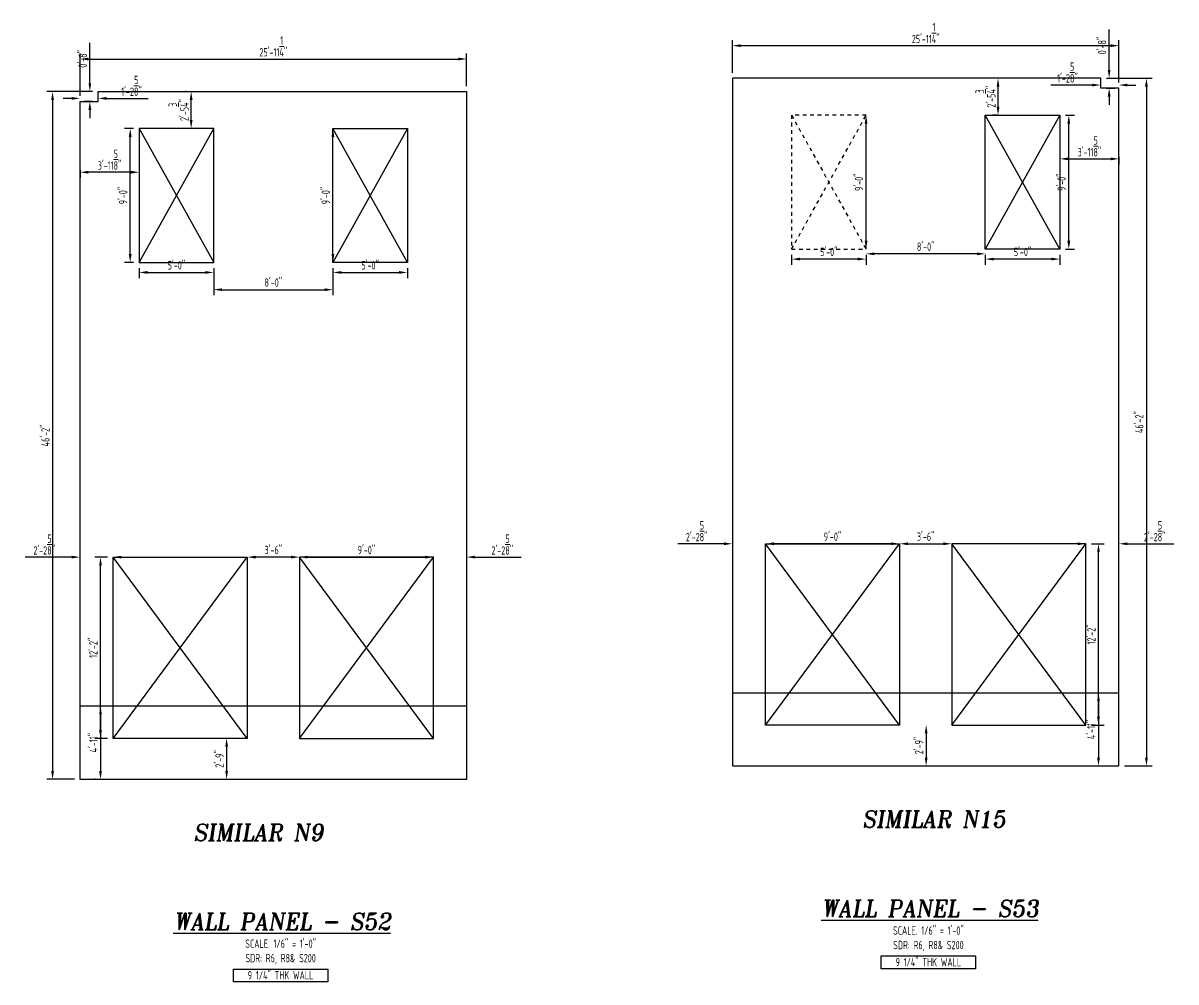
# Model space of a CAD drawing. Header units: inches. Extents: x -3675 to 38568, y -2433 to 4174.
# Drawn here: x 14021 to 14950, y 193 to 965 of the extents above; entities that cross this region are included whole.
import ezdxf
from ezdxf.enums import TextEntityAlignment as Align

# ---------------------------------------------------------------- set-up
doc = ezdxf.new("R2010")
doc.units = ezdxf.units.IN
doc.header["$MEASUREMENT"] = 0
doc.linetypes.add('HIDDEN', pattern=[6, 3, -3])
doc.layers.get('0').update_dxf_attribs({"linetype": 'CONTINUOUS'})
doc.layers.get('Defpoints').update_dxf_attribs({"linetype": 'CONTINUOUS'})
for name, color, linetype in [('0-25', 7, 'CONTINUOUS'), ('0-35', 3, 'CONTINUOUS'), ('0-35TEXT', 3, 'CONTINUOUS'), ('0-50', 10, 'CONTINUOUS'), ('Hatch', 253, 'CONTINUOUS'), ('hidden', 7, 'HIDDEN')]:
    doc.layers.add(name, color=color, linetype=linetype)
doc.layers.add('COVER', color=6, linetype='CONTINUOUS', lineweight=0, plot=False)
doc.styles.add('AR', font='ARCHQUIK.shx', dxfattribs={"width": 0.8})
doc.styles.add('ROMANT', font='romant')
doc.dimstyles.new('CADS_DIM_48', dxfattribs={"dimscale": 48, "dimtxt": 0.09375, "dimasz": 0.09375, "dimexe": 0.0625, "dimexo": 0.0625, "dimgap": 0.09375, "dimtad": 0, "dimtih": 1, "dimtoh": 1, "dimzin": 1, "dimdsep": 46, "dimlunit": 4, "dimtxsty": 'AR', "dimblk": 'CLOSED', "dimcen": 0.1875, "dimadec": 0, "dimazin": 0, "dimtfac": 1, "dimtofl": 0, "dimtmove": 0, "dimatfit": 1, "dimldrblk": 'DOTBLANK', "dimfxl": 1, "dimtzin": 0, "dimarcsym": 0})

# ---------------------------------------------------------------- blocks, each defined once
blk = doc.blocks.new('*D343')
at = {"layer": 'COVER', "color": 0, "lineweight": -2, "transparency": 16777216}
for p, q in [((14060.44, 904.3), (14053.69, 904.3)), ((14067.19, 906.28), (14067.19, 908.8)), ((14081.82, 906.28), (14081.82, 908.8)), ((14088.57, 904.3), (14121.98, 904.3))]:
    blk.add_line(p, q, dxfattribs=at)
at = {"layer": 'COVER', "color": 0, "transparency": 16777216}
for points in [[(14060.44, 905.42), (14060.44, 903.17), (14067.19, 904.3)], [(14088.57, 905.42), (14088.57, 903.17), (14081.82, 904.3)]]:
    blk.add_solid(points, dxfattribs=at)
at = {"layer": 'Defpoints', "color": 0, "transparency": 16777216}
for p in [(14067.19, 901.78), (14081.82, 904.3), (14081.82, 901.78)]:
    blk.add_point(p, dxfattribs=at)
at = {"layer": 'COVER', "color": 0, "transparency": 16777216, "insert": (14108.65, 914.42), "char_height": 6.75, "attachment_point": 5, "style": 'AR'}
blk.add_mtext('1\'-2{\\H1.000000x;\\S5/8;}"', dxfattribs=at)
blk = doc.blocks.new('_DotBlank')
at = {"layer": '0-35', "color": 0, "lineweight": -2}
blk.add_line((-0.5, 0), (-1, 0), dxfattribs=at)
blk.add_circle((0, 0), 0.5, dxfattribs=at)
blk = doc.blocks.new('*D344')
at = {"layer": 'COVER', "color": 0, "lineweight": -2, "transparency": 16777216}
for p, q in [((14075.11, 916.53), (14075.11, 949)), ((14077.32, 909.78), (14070.61, 909.78)), ((14077.32, 901.78), (14070.61, 901.78)), ((14075.11, 895.03), (14075.11, 888.28))]:
    blk.add_line(p, q, dxfattribs=at)
at = {"layer": 'COVER', "color": 0, "transparency": 16777216}
for points in [[(14073.99, 916.53), (14076.24, 916.53), (14075.11, 909.78)], [(14073.99, 895.03), (14076.24, 895.03), (14075.11, 901.78)]]:
    blk.add_solid(points, dxfattribs=at)
at = {"layer": 'Defpoints', "color": 0, "transparency": 16777216}
for p in [(14075.11, 909.78), (14081.82, 909.78), (14081.82, 901.78)]:
    blk.add_point(p, dxfattribs=at)
at = {"layer": 'COVER', "color": 0, "transparency": 16777216, "insert": (14069.37, 936.14), "char_height": 6.75, "attachment_point": 5, "rotation": 90, "style": 'AR'}
blk.add_mtext('0\'-8"', dxfattribs=at)
blk = doc.blocks.new('*D345')
at = {"layer": 'COVER', "color": 0, "lineweight": -2, "transparency": 16777216}
for p, q in [((14067.19, 906.28), (14067.19, 940.52)), ((14378.44, 914.28), (14378.44, 940.52)), ((14073.94, 936.02), (14371.69, 936.02))]:
    blk.add_line(p, q, dxfattribs=at)
at = {"layer": 'COVER', "color": 0, "transparency": 16777216}
for points in [[(14073.94, 937.15), (14073.94, 934.9), (14067.19, 936.02)], [(14371.69, 937.15), (14371.69, 934.9), (14378.44, 936.02)]]:
    blk.add_solid(points, dxfattribs=at)
at = {"layer": 'Defpoints', "color": 0, "transparency": 16777216}
for p in [(14378.44, 936.02), (14378.44, 909.78), (14067.19, 901.78)]:
    blk.add_point(p, dxfattribs=at)
at = {"layer": 'COVER', "color": 0, "transparency": 16777216, "insert": (14222.82, 946.15), "char_height": 6.75, "attachment_point": 5, "style": 'AR'}
blk.add_mtext('25\'-11{\\H1.000000x;\\S1/4;}"', dxfattribs=at)
blk = doc.blocks.new('*D346')
at = {"layer": 'COVER', "color": 0, "lineweight": -2, "transparency": 16777216}
for p, q in [((14077.32, 909.78), (14040.58, 909.78)), ((14045.08, 903.03), (14045.08, 362.53)), ((14062.69, 355.78), (14040.58, 355.78))]:
    blk.add_line(p, q, dxfattribs=at)
at = {"layer": 'COVER', "color": 0, "transparency": 16777216}
for points in [[(14043.96, 903.03), (14046.21, 903.03), (14045.08, 909.78)], [(14043.96, 362.53), (14046.21, 362.53), (14045.08, 355.78)]]:
    blk.add_solid(points, dxfattribs=at)
at = {"layer": 'Defpoints', "color": 0, "transparency": 16777216}
for p in [(14081.82, 909.78), (14045.08, 355.78), (14067.19, 355.78)]:
    blk.add_point(p, dxfattribs=at)
at = {"layer": 'COVER', "color": 0, "transparency": 16777216, "insert": (14039.34, 632.78), "char_height": 6.75, "attachment_point": 5, "rotation": 90, "style": 'AR'}
blk.add_mtext('46\'-2"', dxfattribs=at)
blk = doc.blocks.new('*D347')
at = {"layer": 'COVER', "color": 0, "lineweight": -2, "transparency": 16777216}
for p, q in [((14067.19, 846.49), (14067.19, 840.33)), ((14108.07, 844.83), (14073.94, 844.83)), ((14114.82, 846.49), (14114.82, 840.33))]:
    blk.add_line(p, q, dxfattribs=at)
at = {"layer": 'COVER', "color": 0, "transparency": 16777216}
for points in [[(14073.94, 845.95), (14073.94, 843.7), (14067.19, 844.83)], [(14108.07, 845.95), (14108.07, 843.7), (14114.82, 844.83)]]:
    blk.add_solid(points, dxfattribs=at)
at = {"layer": 'Defpoints', "color": 0, "transparency": 16777216}
for p in [(14067.19, 850.99), (14067.19, 844.83), (14114.82, 850.99)]:
    blk.add_point(p, dxfattribs=at)
at = {"layer": 'COVER', "color": 0, "transparency": 16777216, "insert": (14091, 854.95), "char_height": 6.75, "attachment_point": 5, "style": 'AR'}
blk.add_mtext('3\'-11{\\H1.000000x;\\S5/8;}"', dxfattribs=at)
blk = doc.blocks.new('*D348')
at = {"layer": 'COVER', "color": 0, "lineweight": -2, "transparency": 16777216}
blk.add_line((14237.07, 534.78), (14208.57, 534.78), dxfattribs=at)
at = {"layer": 'COVER', "color": 0, "transparency": 16777216}
for points in [[(14208.57, 535.9), (14208.57, 533.65), (14201.82, 534.78)], [(14237.07, 535.9), (14237.07, 533.65), (14243.82, 534.78)]]:
    blk.add_solid(points, dxfattribs=at)
at = {"layer": 'Defpoints', "color": 0, "transparency": 16777216}
for p in [(14201.82, 534.78), (14201.82, 534.78), (14243.82, 534.78)]:
    blk.add_point(p, dxfattribs=at)
at = {"layer": 'COVER', "color": 0, "transparency": 16777216, "insert": (14222.82, 540.52), "char_height": 6.75, "attachment_point": 5, "style": 'AR'}
blk.add_mtext('3\'-6"', dxfattribs=at)
blk = doc.blocks.new('*D349')
at = {"layer": 'COVER', "color": 0, "lineweight": -2, "transparency": 16777216}
blk.add_line((14250.57, 534.78), (14345.07, 534.78), dxfattribs=at)
at = {"layer": 'COVER', "color": 0, "transparency": 16777216}
for points in [[(14250.57, 535.9), (14250.57, 533.65), (14243.82, 534.78)], [(14345.07, 535.9), (14345.07, 533.65), (14351.82, 534.78)]]:
    blk.add_solid(points, dxfattribs=at)
at = {"layer": 'Defpoints', "color": 0, "transparency": 16777216}
for p in [(14243.82, 534.78), (14351.82, 534.78), (14351.82, 534.78)]:
    blk.add_point(p, dxfattribs=at)
at = {"layer": 'COVER', "color": 0, "transparency": 16777216, "insert": (14297.82, 540.52), "char_height": 6.75, "attachment_point": 5, "style": 'AR'}
blk.add_mtext('9\'-0"', dxfattribs=at)
blk = doc.blocks.new('*D350')
at = {"layer": 'COVER', "color": 0, "lineweight": -2, "transparency": 16777216}
for p, q in [((14345.07, 534.78), (14338.32, 534.78)), ((14385.19, 534.78), (14422.51, 534.78))]:
    blk.add_line(p, q, dxfattribs=at)
at = {"layer": 'COVER', "color": 0, "transparency": 16777216}
for points in [[(14345.07, 535.9), (14345.07, 533.65), (14351.82, 534.78)], [(14385.19, 535.9), (14385.19, 533.65), (14378.44, 534.78)]]:
    blk.add_solid(points, dxfattribs=at)
at = {"layer": 'Defpoints', "color": 0, "transparency": 16777216}
for p in [(14351.82, 534.78), (14378.44, 534.78), (14378.44, 534.78)]:
    blk.add_point(p, dxfattribs=at)
at = {"layer": 'COVER', "color": 0, "transparency": 16777216, "insert": (14407.23, 544.9), "char_height": 6.75, "attachment_point": 5, "style": 'AR'}
blk.add_mtext('2\'-2{\\H1.000000x;\\S5/8;}"', dxfattribs=at)
blk = doc.blocks.new('*D351')
at = {"layer": 'COVER', "color": 0, "lineweight": -2, "transparency": 16777216}
for p, q in [((14060.44, 534.78), (14023.12, 534.78)), ((14100.57, 534.78), (14107.32, 534.78))]:
    blk.add_line(p, q, dxfattribs=at)
at = {"layer": 'COVER', "color": 0, "transparency": 16777216}
for points in [[(14060.44, 535.9), (14060.44, 533.65), (14067.19, 534.78)], [(14100.57, 535.9), (14100.57, 533.65), (14093.82, 534.78)]]:
    blk.add_solid(points, dxfattribs=at)
at = {"layer": 'Defpoints', "color": 0, "transparency": 16777216}
for p in [(14067.19, 534.78), (14067.19, 534.78), (14093.82, 534.78)]:
    blk.add_point(p, dxfattribs=at)
at = {"layer": 'COVER', "color": 0, "transparency": 16777216, "insert": (14038.41, 544.9), "char_height": 6.75, "attachment_point": 5, "style": 'AR'}
blk.add_mtext('2\'-2{\\H1.000000x;\\S5/8;}"', dxfattribs=at)
blk = doc.blocks.new('*D352')
at = {"layer": 'COVER', "color": 0, "lineweight": -2, "transparency": 16777216}
for p, q in [((14089.32, 534.78), (14079.2, 534.78)), ((14083.7, 395.53), (14083.7, 528.03)), ((14089.32, 388.78), (14079.2, 388.78))]:
    blk.add_line(p, q, dxfattribs=at)
at = {"layer": 'COVER', "color": 0, "transparency": 16777216}
for points in [[(14082.57, 528.03), (14084.82, 528.03), (14083.7, 534.78)], [(14082.57, 395.53), (14084.82, 395.53), (14083.7, 388.78)]]:
    blk.add_solid(points, dxfattribs=at)
at = {"layer": 'Defpoints', "color": 0, "transparency": 16777216}
for p in [(14083.7, 534.78), (14093.82, 534.78), (14093.82, 388.78)]:
    blk.add_point(p, dxfattribs=at)
at = {"layer": 'COVER', "color": 0, "transparency": 16777216, "insert": (14077.96, 461.78), "char_height": 6.75, "attachment_point": 5, "rotation": 90, "style": 'AR'}
blk.add_mtext('12\'-2"', dxfattribs=at)
blk = doc.blocks.new('*D353')
at = {"layer": 'COVER', "color": 0, "lineweight": -2, "transparency": 16777216}
for p, q in [((14079.76, 414.78), (14079.2, 414.78)), ((14083.7, 408.03), (14083.7, 362.53)), ((14079.76, 355.78), (14079.2, 355.78))]:
    blk.add_line(p, q, dxfattribs=at)
at = {"layer": 'COVER', "color": 0, "transparency": 16777216}
for points in [[(14082.57, 408.03), (14084.82, 408.03), (14083.7, 414.78)], [(14082.57, 362.53), (14084.82, 362.53), (14083.7, 355.78)]]:
    blk.add_solid(points, dxfattribs=at)
at = {"layer": 'Defpoints', "color": 0, "transparency": 16777216}
for p in [(14084.26, 414.78), (14083.7, 355.78), (14084.26, 355.78)]:
    blk.add_point(p, dxfattribs=at)
at = {"layer": 'COVER', "color": 0, "transparency": 16777216, "insert": (14077.96, 385.28), "char_height": 6.75, "attachment_point": 5, "rotation": 90, "style": 'AR'}
blk.add_mtext('4\'-11"', dxfattribs=at)
blk = doc.blocks.new('*D354')
at = {"layer": 'COVER', "color": 0, "lineweight": -2, "transparency": 16777216}
for p, q in [((14110.32, 880.03), (14103.1, 880.03)), ((14107.6, 778.82), (14107.6, 873.28)), ((14110.32, 772.07), (14103.1, 772.07))]:
    blk.add_line(p, q, dxfattribs=at)
at = {"layer": 'COVER', "color": 0, "transparency": 16777216}
for points in [[(14106.48, 873.28), (14108.73, 873.28), (14107.6, 880.03)], [(14106.48, 778.82), (14108.73, 778.82), (14107.6, 772.07)]]:
    blk.add_solid(points, dxfattribs=at)
at = {"layer": 'Defpoints', "color": 0, "transparency": 16777216}
for p in [(14107.6, 880.03), (14114.82, 880.03), (14114.82, 772.07)]:
    blk.add_point(p, dxfattribs=at)
at = {"layer": 'COVER', "color": 0, "transparency": 16777216, "insert": (14101.86, 826.05), "char_height": 6.75, "attachment_point": 5, "rotation": 90, "style": 'AR'}
blk.add_mtext('9\'-0"', dxfattribs=at)
blk = doc.blocks.new('*D355')
at = {"layer": 'COVER', "color": 0, "lineweight": -2, "transparency": 16777216}
for p, q in [((14114.82, 767.57), (14114.82, 759.6)), ((14121.57, 764.1), (14168.07, 764.1)), ((14174.82, 767.57), (14174.82, 759.6))]:
    blk.add_line(p, q, dxfattribs=at)
at = {"layer": 'COVER', "color": 0, "transparency": 16777216}
for points in [[(14121.57, 765.22), (14121.57, 762.97), (14114.82, 764.1)], [(14168.07, 765.22), (14168.07, 762.97), (14174.82, 764.1)]]:
    blk.add_solid(points, dxfattribs=at)
at = {"layer": 'Defpoints', "color": 0, "transparency": 16777216}
for p in [(14114.82, 772.07), (14174.82, 772.07), (14174.82, 764.1)]:
    blk.add_point(p, dxfattribs=at)
at = {"layer": 'COVER', "color": 0, "transparency": 16777216, "insert": (14144.82, 769.84), "char_height": 6.75, "attachment_point": 5, "style": 'AR'}
blk.add_mtext('5\'-0"', dxfattribs=at)
blk = doc.blocks.new('*D356')
at = {"layer": 'COVER', "color": 0, "lineweight": -2, "transparency": 16777216}
for p, q in [((14174.82, 767.57), (14174.82, 745.71)), ((14270.81, 767.57), (14270.81, 745.71)), ((14181.57, 750.21), (14264.06, 750.21))]:
    blk.add_line(p, q, dxfattribs=at)
at = {"layer": 'COVER', "color": 0, "transparency": 16777216}
for points in [[(14181.57, 751.33), (14181.57, 749.08), (14174.82, 750.21)], [(14264.06, 751.33), (14264.06, 749.08), (14270.81, 750.21)]]:
    blk.add_solid(points, dxfattribs=at)
at = {"layer": 'Defpoints', "color": 0, "transparency": 16777216}
for p in [(14174.82, 772.07), (14270.81, 772.07), (14270.81, 750.21)]:
    blk.add_point(p, dxfattribs=at)
at = {"layer": 'COVER', "color": 0, "transparency": 16777216, "insert": (14222.82, 755.95), "char_height": 6.75, "attachment_point": 5, "style": 'AR'}
blk.add_mtext('8\'-0"', dxfattribs=at)
blk = doc.blocks.new('*D357')
at = {"layer": 'COVER', "color": 0, "lineweight": -2, "transparency": 16777216}
blk.add_line((14270.81, 778.82), (14270.81, 873.28), dxfattribs=at)
at = {"layer": 'COVER', "color": 0, "transparency": 16777216}
for points in [[(14269.69, 873.28), (14271.94, 873.28), (14270.81, 880.03)], [(14269.69, 778.82), (14271.94, 778.82), (14270.81, 772.07)]]:
    blk.add_solid(points, dxfattribs=at)
at = {"layer": 'Defpoints', "color": 0, "transparency": 16777216}
for p in [(14270.81, 880.03), (14270.81, 880.03), (14270.81, 772.07)]:
    blk.add_point(p, dxfattribs=at)
at = {"layer": 'COVER', "color": 0, "transparency": 16777216, "insert": (14265.07, 826.05), "char_height": 6.75, "attachment_point": 5, "rotation": 90, "style": 'AR'}
blk.add_mtext('9\'-0"', dxfattribs=at)
blk = doc.blocks.new('*D358')
at = {"layer": 'COVER', "color": 0, "lineweight": -2, "transparency": 16777216}
for p, q in [((14270.81, 767.57), (14270.81, 759.6)), ((14277.56, 764.1), (14324.07, 764.1)), ((14330.82, 767.57), (14330.82, 759.6))]:
    blk.add_line(p, q, dxfattribs=at)
at = {"layer": 'COVER', "color": 0, "transparency": 16777216}
for points in [[(14277.56, 765.22), (14277.56, 762.97), (14270.81, 764.1)], [(14324.07, 765.22), (14324.07, 762.97), (14330.82, 764.1)]]:
    blk.add_solid(points, dxfattribs=at)
at = {"layer": 'Defpoints', "color": 0, "transparency": 16777216}
for p in [(14270.81, 772.07), (14330.82, 772.07), (14330.82, 764.1)]:
    blk.add_point(p, dxfattribs=at)
at = {"layer": 'COVER', "color": 0, "transparency": 16777216, "insert": (14300.81, 769.84), "char_height": 6.75, "attachment_point": 5, "style": 'AR'}
blk.add_mtext('5\'-0"', dxfattribs=at)
blk = doc.blocks.new('*D359')
at = {"layer": 'COVER', "color": 0, "lineweight": -2, "transparency": 16777216}
for p, q in [((14182.18, 388.74), (14180.72, 388.74)), ((14185.22, 381.99), (14185.22, 362.49)), ((14182.18, 355.74), (14180.72, 355.74))]:
    blk.add_line(p, q, dxfattribs=at)
at = {"layer": 'COVER', "color": 0, "transparency": 16777216}
for points in [[(14184.1, 381.99), (14186.35, 381.99), (14185.22, 388.74)], [(14184.1, 362.49), (14186.35, 362.49), (14185.22, 355.74)]]:
    blk.add_solid(points, dxfattribs=at)
at = {"layer": 'Defpoints', "color": 0, "transparency": 16777216}
for p in [(14186.68, 388.74), (14185.22, 355.74), (14186.68, 355.74)]:
    blk.add_point(p, dxfattribs=at)
at = {"layer": 'COVER', "color": 0, "transparency": 16777216, "insert": (14179.48, 372.24), "char_height": 6.75, "attachment_point": 5, "rotation": 90, "style": 'AR'}
blk.add_mtext('2\'-9"', dxfattribs=at)
blk = doc.blocks.new('*D360')
at = {"layer": 'COVER', "color": 0, "lineweight": -2, "transparency": 16777216}
for p, q in [((14153.02, 909.78), (14152.16, 909.78)), ((14156.66, 886.78), (14156.66, 903.03)), ((14153.02, 880.03), (14152.16, 880.03))]:
    blk.add_line(p, q, dxfattribs=at)
at = {"layer": 'COVER', "color": 0, "transparency": 16777216}
for points in [[(14155.53, 903.03), (14157.78, 903.03), (14156.66, 909.78)], [(14155.53, 886.78), (14157.78, 886.78), (14156.66, 880.03)]]:
    blk.add_solid(points, dxfattribs=at)
at = {"layer": 'Defpoints', "color": 0, "transparency": 16777216}
for p in [(14156.66, 909.78), (14157.52, 909.78), (14157.52, 880.03)]:
    blk.add_point(p, dxfattribs=at)
at = {"layer": 'COVER', "color": 0, "transparency": 16777216, "insert": (14146.53, 894.9), "char_height": 6.75, "attachment_point": 5, "rotation": 90, "style": 'AR'}
blk.add_mtext('2\'-5{\\H1.000000x;\\S3/4;}"', dxfattribs=at)
blk = doc.blocks.new('*D361')
at = {"layer": 'COVER', "color": 0, "lineweight": -2, "transparency": 16777216}
for p, q in [((14889.12, 917.02), (14889.12, 919.54)), ((14903.75, 917.02), (14903.75, 919.54)), ((14882.37, 915.04), (14848.97, 915.04)), ((14910.5, 915.04), (14917.25, 915.04))]:
    blk.add_line(p, q, dxfattribs=at)
at = {"layer": 'COVER', "color": 0, "transparency": 16777216}
for points in [[(14882.37, 916.17), (14882.37, 913.92), (14889.12, 915.04)], [(14910.5, 916.17), (14910.5, 913.92), (14903.75, 915.04)]]:
    blk.add_solid(points, dxfattribs=at)
at = {"layer": 'Defpoints', "color": 0, "transparency": 16777216}
for p in [(14889.12, 915.04), (14889.12, 912.52), (14903.75, 912.52)]:
    blk.add_point(p, dxfattribs=at)
at = {"layer": 'COVER', "color": 0, "transparency": 16777216, "insert": (14862.3, 925.17), "char_height": 6.75, "attachment_point": 5, "style": 'AR'}
blk.add_mtext('1\'-2{\\H1.000000x;\\S5/8;}"', dxfattribs=at)
blk = doc.blocks.new('*D362')
at = {"layer": 'COVER', "color": 0, "lineweight": -2, "transparency": 16777216}
for p, q in [((14895.83, 927.27), (14895.83, 959.75)), ((14893.62, 920.52), (14900.33, 920.52)), ((14893.62, 912.52), (14900.33, 912.52)), ((14895.83, 905.77), (14895.83, 899.02))]:
    blk.add_line(p, q, dxfattribs=at)
at = {"layer": 'COVER', "color": 0, "transparency": 16777216}
for points in [[(14894.71, 927.27), (14896.96, 927.27), (14895.83, 920.52)], [(14894.71, 905.77), (14896.96, 905.77), (14895.83, 912.52)]]:
    blk.add_solid(points, dxfattribs=at)
at = {"layer": 'Defpoints', "color": 0, "transparency": 16777216}
for p in [(14889.12, 920.52), (14895.83, 920.52), (14889.12, 912.52)]:
    blk.add_point(p, dxfattribs=at)
at = {"layer": 'COVER', "color": 0, "transparency": 16777216, "insert": (14890.09, 946.88), "char_height": 6.75, "attachment_point": 5, "rotation": 90, "style": 'AR'}
blk.add_mtext('0\'-8"', dxfattribs=at)
blk = doc.blocks.new('*D363')
at = {"layer": 'COVER', "color": 0, "lineweight": -2, "transparency": 16777216}
for p, q in [((14592.5, 925.02), (14592.5, 951.27)), ((14903.75, 917.02), (14903.75, 951.27)), ((14897, 946.77), (14599.25, 946.77))]:
    blk.add_line(p, q, dxfattribs=at)
at = {"layer": 'COVER', "color": 0, "transparency": 16777216}
for points in [[(14599.25, 947.89), (14599.25, 945.64), (14592.5, 946.77)], [(14897, 947.89), (14897, 945.64), (14903.75, 946.77)]]:
    blk.add_solid(points, dxfattribs=at)
at = {"layer": 'Defpoints', "color": 0, "transparency": 16777216}
for p in [(14592.5, 946.77), (14592.5, 920.52), (14903.75, 912.52)]:
    blk.add_point(p, dxfattribs=at)
at = {"layer": 'COVER', "color": 0, "transparency": 16777216, "insert": (14748.12, 956.89), "char_height": 6.75, "attachment_point": 5, "style": 'AR'}
blk.add_mtext('25\'-11{\\H1.000000x;\\S1/4;}"', dxfattribs=at)
blk = doc.blocks.new('*D364')
at = {"layer": 'COVER', "color": 0, "lineweight": -2, "transparency": 16777216}
for p, q in [((14893.62, 920.52), (14930.36, 920.52)), ((14925.86, 913.77), (14925.86, 373.27)), ((14908.25, 366.52), (14930.36, 366.52))]:
    blk.add_line(p, q, dxfattribs=at)
at = {"layer": 'COVER', "color": 0, "transparency": 16777216}
for points in [[(14924.73, 913.77), (14926.98, 913.77), (14925.86, 920.52)], [(14924.73, 373.27), (14926.98, 373.27), (14925.86, 366.52)]]:
    blk.add_solid(points, dxfattribs=at)
at = {"layer": 'Defpoints', "color": 0, "transparency": 16777216}
for p in [(14889.12, 920.52), (14903.75, 366.52), (14925.86, 366.52)]:
    blk.add_point(p, dxfattribs=at)
at = {"layer": 'COVER', "color": 0, "transparency": 16777216, "insert": (14920.12, 643.52), "char_height": 6.75, "attachment_point": 5, "rotation": 90, "style": 'AR'}
blk.add_mtext('46\'-2"', dxfattribs=at)
blk = doc.blocks.new('*D365')
at = {"layer": 'COVER', "color": 0, "lineweight": -2, "transparency": 16777216}
for p, q in [((14856.12, 857.23), (14856.12, 851.07)), ((14862.87, 855.57), (14897, 855.57)), ((14903.75, 857.23), (14903.75, 851.07))]:
    blk.add_line(p, q, dxfattribs=at)
at = {"layer": 'COVER', "color": 0, "transparency": 16777216}
for points in [[(14862.87, 856.7), (14862.87, 854.45), (14856.12, 855.57)], [(14897, 856.7), (14897, 854.45), (14903.75, 855.57)]]:
    blk.add_solid(points, dxfattribs=at)
at = {"layer": 'Defpoints', "color": 0, "transparency": 16777216}
for p in [(14856.12, 861.73), (14903.75, 861.73), (14903.75, 855.57)]:
    blk.add_point(p, dxfattribs=at)
at = {"layer": 'COVER', "color": 0, "transparency": 16777216, "insert": (14879.94, 865.7), "char_height": 6.75, "attachment_point": 5, "style": 'AR'}
blk.add_mtext('3\'-11{\\H1.000000x;\\S5/8;}"', dxfattribs=at)
blk = doc.blocks.new('*D366')
at = {"layer": 'COVER', "color": 0, "lineweight": -2, "transparency": 16777216}
blk.add_line((14733.87, 545.52), (14762.37, 545.52), dxfattribs=at)
at = {"layer": 'COVER', "color": 0, "transparency": 16777216}
for points in [[(14733.87, 546.65), (14733.87, 544.4), (14727.12, 545.52)], [(14762.37, 546.65), (14762.37, 544.4), (14769.12, 545.52)]]:
    blk.add_solid(points, dxfattribs=at)
at = {"layer": 'Defpoints', "color": 0, "transparency": 16777216}
for p in [(14727.12, 545.52), (14769.12, 545.52), (14769.12, 545.52)]:
    blk.add_point(p, dxfattribs=at)
at = {"layer": 'COVER', "color": 0, "transparency": 16777216, "insert": (14748.12, 551.26), "char_height": 6.75, "attachment_point": 5, "style": 'AR'}
blk.add_mtext('3\'-6"', dxfattribs=at)
blk = doc.blocks.new('*D367')
at = {"layer": 'COVER', "color": 0, "lineweight": -2, "transparency": 16777216}
blk.add_line((14720.37, 545.52), (14625.87, 545.52), dxfattribs=at)
at = {"layer": 'COVER', "color": 0, "transparency": 16777216}
for points in [[(14625.87, 546.65), (14625.87, 544.4), (14619.12, 545.52)], [(14720.37, 546.65), (14720.37, 544.4), (14727.12, 545.52)]]:
    blk.add_solid(points, dxfattribs=at)
at = {"layer": 'Defpoints', "color": 0, "transparency": 16777216}
for p in [(14619.12, 545.52), (14619.12, 545.52), (14727.12, 545.52)]:
    blk.add_point(p, dxfattribs=at)
at = {"layer": 'COVER', "color": 0, "transparency": 16777216, "insert": (14673.12, 551.26), "char_height": 6.75, "attachment_point": 5, "style": 'AR'}
blk.add_mtext('9\'-0"', dxfattribs=at)
blk = doc.blocks.new('*D368')
at = {"layer": 'COVER', "color": 0, "lineweight": -2, "transparency": 16777216}
for p, q in [((14585.75, 545.52), (14548.43, 545.52)), ((14625.87, 545.52), (14632.62, 545.52))]:
    blk.add_line(p, q, dxfattribs=at)
at = {"layer": 'COVER', "color": 0, "transparency": 16777216}
for points in [[(14585.75, 546.65), (14585.75, 544.4), (14592.5, 545.52)], [(14625.87, 546.65), (14625.87, 544.4), (14619.12, 545.52)]]:
    blk.add_solid(points, dxfattribs=at)
at = {"layer": 'Defpoints', "color": 0, "transparency": 16777216}
for p in [(14592.5, 545.52), (14592.5, 545.52), (14619.12, 545.52)]:
    blk.add_point(p, dxfattribs=at)
at = {"layer": 'COVER', "color": 0, "transparency": 16777216, "insert": (14563.72, 555.65), "char_height": 6.75, "attachment_point": 5, "style": 'AR'}
blk.add_mtext('2\'-2{\\H1.000000x;\\S5/8;}"', dxfattribs=at)
blk = doc.blocks.new('*D369')
at = {"layer": 'COVER', "color": 0, "lineweight": -2, "transparency": 16777216}
for p, q in [((14870.37, 545.52), (14863.62, 545.52)), ((14910.5, 545.52), (14947.82, 545.52))]:
    blk.add_line(p, q, dxfattribs=at)
at = {"layer": 'COVER', "color": 0, "transparency": 16777216}
for points in [[(14870.37, 546.65), (14870.37, 544.4), (14877.12, 545.52)], [(14910.5, 546.65), (14910.5, 544.4), (14903.75, 545.52)]]:
    blk.add_solid(points, dxfattribs=at)
at = {"layer": 'Defpoints', "color": 0, "transparency": 16777216}
for p in [(14877.12, 545.52), (14903.75, 545.52), (14903.75, 545.52)]:
    blk.add_point(p, dxfattribs=at)
at = {"layer": 'COVER', "color": 0, "transparency": 16777216, "insert": (14932.53, 555.65), "char_height": 6.75, "attachment_point": 5, "style": 'AR'}
blk.add_mtext('2\'-2{\\H1.000000x;\\S5/8;}"', dxfattribs=at)
blk = doc.blocks.new('*D370')
at = {"layer": 'COVER', "color": 0, "lineweight": -2, "transparency": 16777216}
for p, q in [((14881.62, 545.52), (14891.74, 545.52)), ((14887.24, 406.27), (14887.24, 538.77)), ((14881.62, 399.52), (14891.74, 399.52))]:
    blk.add_line(p, q, dxfattribs=at)
at = {"layer": 'COVER', "color": 0, "transparency": 16777216}
for points in [[(14886.12, 538.77), (14888.37, 538.77), (14887.24, 545.52)], [(14886.12, 406.27), (14888.37, 406.27), (14887.24, 399.52)]]:
    blk.add_solid(points, dxfattribs=at)
at = {"layer": 'Defpoints', "color": 0, "transparency": 16777216}
for p in [(14877.12, 545.52), (14887.24, 545.52), (14877.12, 399.52)]:
    blk.add_point(p, dxfattribs=at)
at = {"layer": 'COVER', "color": 0, "transparency": 16777216, "insert": (14881.5, 472.52), "char_height": 6.75, "attachment_point": 5, "rotation": 90, "style": 'AR'}
blk.add_mtext('12\'-2"', dxfattribs=at)
blk = doc.blocks.new('*D371')
at = {"layer": 'COVER', "color": 0, "lineweight": -2, "transparency": 16777216}
for p, q in [((14887.24, 418.77), (14887.24, 373.27)), ((14891.18, 425.52), (14891.74, 425.52)), ((14891.18, 366.52), (14891.74, 366.52))]:
    blk.add_line(p, q, dxfattribs=at)
at = {"layer": 'COVER', "color": 0, "transparency": 16777216}
for points in [[(14886.12, 418.77), (14888.37, 418.77), (14887.24, 425.52)], [(14886.12, 373.27), (14888.37, 373.27), (14887.24, 366.52)]]:
    blk.add_solid(points, dxfattribs=at)
at = {"layer": 'Defpoints', "color": 0, "transparency": 16777216}
for p in [(14886.68, 425.52), (14886.68, 366.52), (14887.24, 366.52)]:
    blk.add_point(p, dxfattribs=at)
at = {"layer": 'COVER', "color": 0, "transparency": 16777216, "insert": (14881.5, 396.02), "char_height": 6.75, "attachment_point": 5, "rotation": 90, "style": 'AR'}
blk.add_mtext('4\'-11"', dxfattribs=at)
blk = doc.blocks.new('*D372')
at = {"layer": 'COVER', "color": 0, "lineweight": -2, "transparency": 16777216}
for p, q in [((14860.62, 890.77), (14867.84, 890.77)), ((14863.34, 789.56), (14863.34, 884.02)), ((14860.62, 782.81), (14867.84, 782.81))]:
    blk.add_line(p, q, dxfattribs=at)
at = {"layer": 'COVER', "color": 0, "transparency": 16777216}
for points in [[(14862.21, 884.02), (14864.46, 884.02), (14863.34, 890.77)], [(14862.21, 789.56), (14864.46, 789.56), (14863.34, 782.81)]]:
    blk.add_solid(points, dxfattribs=at)
at = {"layer": 'Defpoints', "color": 0, "transparency": 16777216}
for p in [(14856.12, 890.77), (14863.34, 890.77), (14856.12, 782.81)]:
    blk.add_point(p, dxfattribs=at)
at = {"layer": 'COVER', "color": 0, "transparency": 16777216, "insert": (14857.6, 836.79), "char_height": 6.75, "attachment_point": 5, "rotation": 90, "style": 'AR'}
blk.add_mtext('9\'-0"', dxfattribs=at)
blk = doc.blocks.new('*D373')
at = {"layer": 'COVER', "color": 0, "lineweight": -2, "transparency": 16777216}
for p, q in [((14796.12, 778.31), (14796.12, 770.34)), ((14849.37, 774.84), (14802.87, 774.84)), ((14856.12, 778.31), (14856.12, 770.34))]:
    blk.add_line(p, q, dxfattribs=at)
at = {"layer": 'COVER', "color": 0, "transparency": 16777216}
for points in [[(14802.87, 775.97), (14802.87, 773.72), (14796.12, 774.84)], [(14849.37, 775.97), (14849.37, 773.72), (14856.12, 774.84)]]:
    blk.add_solid(points, dxfattribs=at)
at = {"layer": 'Defpoints', "color": 0, "transparency": 16777216}
for p in [(14796.12, 782.81), (14856.12, 782.81), (14796.12, 774.84)]:
    blk.add_point(p, dxfattribs=at)
at = {"layer": 'COVER', "color": 0, "transparency": 16777216, "insert": (14826.12, 780.59), "char_height": 6.75, "attachment_point": 5, "style": 'AR'}
blk.add_mtext('5\'-0"', dxfattribs=at)
blk = doc.blocks.new('*D374')
at = {"layer": 'COVER', "color": 0, "lineweight": -2, "transparency": 16777216}
for p, q in [((14700.13, 778.31), (14700.13, 774.58)), ((14789.37, 779.08), (14706.88, 779.08)), ((14796.12, 778.31), (14796.12, 774.58))]:
    blk.add_line(p, q, dxfattribs=at)
at = {"layer": 'COVER', "color": 0, "transparency": 16777216}
for points in [[(14706.88, 780.2), (14706.88, 777.95), (14700.13, 779.08)], [(14789.37, 780.2), (14789.37, 777.95), (14796.12, 779.08)]]:
    blk.add_solid(points, dxfattribs=at)
at = {"layer": 'Defpoints', "color": 0, "transparency": 16777216}
for p in [(14700.13, 782.81), (14796.12, 782.81), (14700.13, 779.08)]:
    blk.add_point(p, dxfattribs=at)
at = {"layer": 'COVER', "color": 0, "transparency": 16777216, "insert": (14748.12, 784.82), "char_height": 6.75, "attachment_point": 5, "style": 'AR'}
blk.add_mtext('8\'-0"', dxfattribs=at)
blk = doc.blocks.new('*D375')
at = {"layer": 'COVER', "color": 0, "lineweight": -2, "transparency": 16777216}
blk.add_line((14700.13, 789.56), (14700.13, 884.02), dxfattribs=at)
at = {"layer": 'COVER', "color": 0, "transparency": 16777216}
for points in [[(14699.01, 884.02), (14701.26, 884.02), (14700.13, 890.77)], [(14699.01, 789.56), (14701.26, 789.56), (14700.13, 782.81)]]:
    blk.add_solid(points, dxfattribs=at)
at = {"layer": 'Defpoints', "color": 0, "transparency": 16777216}
for p in [(14700.13, 890.77), (14700.13, 890.77), (14700.13, 782.81)]:
    blk.add_point(p, dxfattribs=at)
at = {"layer": 'COVER', "color": 0, "transparency": 16777216, "insert": (14694.39, 836.79), "char_height": 6.75, "attachment_point": 5, "rotation": 90, "style": 'AR'}
blk.add_mtext('9\'-0"', dxfattribs=at)
blk = doc.blocks.new('*D376')
at = {"layer": 'COVER', "color": 0, "lineweight": -2, "transparency": 16777216}
for p, q in [((14640.12, 778.31), (14640.12, 770.34)), ((14693.38, 774.84), (14646.87, 774.84)), ((14700.13, 778.31), (14700.13, 770.34))]:
    blk.add_line(p, q, dxfattribs=at)
at = {"layer": 'COVER', "color": 0, "transparency": 16777216}
for points in [[(14646.87, 775.97), (14646.87, 773.72), (14640.12, 774.84)], [(14693.38, 775.97), (14693.38, 773.72), (14700.13, 774.84)]]:
    blk.add_solid(points, dxfattribs=at)
at = {"layer": 'Defpoints', "color": 0, "transparency": 16777216}
for p in [(14640.12, 782.81), (14700.13, 782.81), (14640.12, 774.84)]:
    blk.add_point(p, dxfattribs=at)
at = {"layer": 'COVER', "color": 0, "transparency": 16777216, "insert": (14670.13, 780.59), "char_height": 6.75, "attachment_point": 5, "style": 'AR'}
blk.add_mtext('5\'-0"', dxfattribs=at)
blk = doc.blocks.new('*D377')
at = {"layer": 'COVER', "color": 0, "lineweight": -2, "transparency": 16777216}
blk.add_line((14748.5, 392.77), (14748.5, 373.27), dxfattribs=at)
at = {"layer": 'COVER', "color": 0, "transparency": 16777216}
for points in [[(14747.37, 392.77), (14749.62, 392.77), (14748.5, 399.52)], [(14747.37, 373.27), (14749.62, 373.27), (14748.5, 366.52)]]:
    blk.add_solid(points, dxfattribs=at)
at = {"layer": 'Defpoints', "color": 0, "transparency": 16777216}
for p in [(14748.5, 399.52), (14748.5, 366.52), (14748.5, 366.52)]:
    blk.add_point(p, dxfattribs=at)
at = {"layer": 'COVER', "color": 0, "transparency": 16777216, "insert": (14742.76, 383.02), "char_height": 6.75, "attachment_point": 5, "rotation": 90, "style": 'AR'}
blk.add_mtext('2\'-9"', dxfattribs=at)
blk = doc.blocks.new('*D378')
at = {"layer": 'COVER', "color": 0, "lineweight": -2, "transparency": 16777216}
for p, q in [((14805.92, 920.52), (14801.88, 920.52)), ((14806.38, 897.52), (14806.38, 913.77)), ((14805.92, 890.77), (14801.88, 890.77))]:
    blk.add_line(p, q, dxfattribs=at)
at = {"layer": 'COVER', "color": 0, "transparency": 16777216}
for points in [[(14805.26, 913.77), (14807.51, 913.77), (14806.38, 920.52)], [(14805.26, 897.52), (14807.51, 897.52), (14806.38, 890.77)]]:
    blk.add_solid(points, dxfattribs=at)
at = {"layer": 'Defpoints', "color": 0, "transparency": 16777216}
for p in [(14806.38, 920.52), (14810.42, 920.52), (14810.42, 890.77)]:
    blk.add_point(p, dxfattribs=at)
at = {"layer": 'COVER', "color": 0, "transparency": 16777216, "insert": (14796.26, 905.65), "char_height": 6.75, "attachment_point": 5, "rotation": 90, "style": 'AR'}
blk.add_mtext('2\'-5{\\H1.000000x;\\S3/4;}"', dxfattribs=at)

msp = doc.modelspace()

# ---------------------------------------------------------------- linework, layer by layer
at = {"layer": '0-25'}
for p, q in [((14856.12471, 890.77099), (14796.11774, 782.81117)), ((14856.12471, 782.81117), (14796.11774, 890.77099)), ((14114.81725, 880.02566), (14174.82422, 772.06583)), ((14114.81725, 772.06583), (14174.82422, 880.02566)), ((14330.81725, 880.02566), (14270.81029, 772.06583)), ((14330.81725, 772.06583), (14270.81029, 880.02566)), ((14619.12471, 399.52099), (14727.12471, 545.52145)), ((14727.12471, 399.52099), (14619.12471, 545.52145)), ((14877.12471, 399.52099), (14769.12471, 545.52145)), ((14769.12471, 399.52099), (14877.12471, 545.52145)), ((14093.81725, 388.77566), (14201.81725, 534.77611)), ((14201.81725, 388.77566), (14093.81725, 534.77611)), ((14351.81725, 388.77566), (14243.81725, 534.77611)), ((14243.81725, 388.77566), (14351.81725, 534.77611))]:
    msp.add_line(p, q, dxfattribs=at)
at = {"layer": '0-35'}
for points in [[(14889.12471, 920.52099), (14592.49971, 920.52099), (14592.49971, 366.52099), (14903.74971, 366.52099), (14903.74971, 912.52099), (14889.12471, 912.52099)], [(14081.81725, 909.77566), (14378.44225, 909.77566), (14378.44225, 355.77566), (14067.19225, 355.77566), (14067.19225, 901.77566), (14081.81725, 901.77566)], [(14856.12471, 782.81117), (14796.11774, 782.81117), (14796.11774, 890.77099), (14856.12471, 890.77099)], [(14114.81725, 772.06583), (14174.82422, 772.06583), (14174.82422, 880.02566), (14114.81725, 880.02566)], [(14330.81725, 772.06583), (14270.81029, 772.06583), (14270.81029, 880.02566), (14330.81725, 880.02566)], [(14619.12471, 545.52145), (14727.12471, 545.52145), (14727.12471, 399.52099), (14619.12471, 399.52099)], [(14877.12471, 545.52145), (14769.12471, 545.52145), (14769.12471, 399.52099), (14877.12471, 399.52099)], [(14093.81725, 534.77611), (14201.81725, 534.77611), (14201.81725, 388.77566), (14093.81725, 388.77566)], [(14351.81725, 534.77611), (14243.81725, 534.77611), (14243.81725, 388.77566), (14351.81725, 388.77566)]]:
    msp.add_lwpolyline(points, close=True, dxfattribs=at)
at = {"layer": '0-50'}
for points in [[(14712.39206, 213.48596), (14788.2789, 213.48596), (14788.2789, 203.1296), (14712.39206, 203.1296)], [(14190.79666, 202.91684), (14266.6835, 202.91684), (14266.6835, 192.56048), (14190.79666, 192.56048)]]:
    msp.add_lwpolyline(points, close=True, dxfattribs=at)
at = {"layer": 'Hatch'}
for p, q in [((14592.49971, 425.52099), (14903.74971, 425.52099)), ((14378.44225, 414.77566), (14067.19225, 414.77566))]:
    msp.add_line(p, q, dxfattribs=at)
at = {"layer": 'hidden'}
for p, q in [((14640.12471, 890.77099), (14700.13167, 782.81117)), ((14640.12471, 782.81117), (14700.13167, 890.77099))]:
    msp.add_line(p, q, dxfattribs=at)
msp.add_lwpolyline([(14640.12471, 782.81117), (14700.13167, 782.81117), (14700.13167, 890.77099), (14640.12471, 890.77099)], close=True, dxfattribs=at)

# ---------------------------------------------------------------- texts
at = {"color": 7, "linetype": 'Continuous', "style": 'ROMANT', "oblique": 9, "width": 0.95}
for s, p in [('%%UWALL PANEL - S53', (14751.70736, 245.05787)), ('%%UWALL PANEL - S52', (14230.11196, 234.48875))]:
    msp.add_text(s, height=13.5, dxfattribs=at).set_placement(p, align=Align.CENTER)
at = {"layer": '0-35TEXT', "style": 'AR', "width": 0.8}
for s, p in [('SCALE. 1/6" = 1\'-0"', (14750.33548, 230.61098)), ('SCALE. 1/6" = 1\'-0"', (14228.74008, 220.04185)), ('SDR: R6, R8& S200', (14750.33548, 218.94278)), ('SDR: R6, R8& S200', (14228.74008, 208.37366)), ('9 1/4" THK WALL', (14750.25856, 205.15476)), ('9 1/4" THK WALL', (14228.66316, 194.58564))]:
    msp.add_text(s, height=6.7498312, dxfattribs=at).set_placement(p, align=Align.CENTER)
at = {"layer": 'COVER', "style": 'ROMANT', "oblique": 9, "width": 0.95}
for s, p in [('SIMILAR N15', (14754.7995, 317.02397)), ('SIMILAR N9', (14210.83324, 306.27863))]:
    msp.add_text(s, height=13.5, dxfattribs=at).set_placement(p, align=Align.CENTER)

# ---------------------------------------------------------------- dimensions: what is measured, and where the dimension line sits
at = {"layer": 'COVER'}
for base, p1, p2, angle, picture, middle in [((14592.49971, 946.7658), (14903.74971, 912.52099), (14592.49971, 920.52099), 180, '*D363', (14748.12471, 956.8908)), ((14895.83013, 920.52099), (14889.12471, 912.52099), (14889.12471, 920.52099), 90, '*D362', (14890.08875, 946.88479)), ((14075.11183, 909.77566), (14081.81725, 901.77566), (14081.81725, 909.77566), 90, '*D344', (14069.37045, 936.13945)), ((14889.12471, 915.04347), (14903.74971, 912.52099), (14889.12471, 912.52099), 180, '*D361', (14862.29539, 925.16847)), ((14806.3832, 920.52099), (14810.42476, 890.77099), (14810.42476, 920.52099), 90, '*D378', (14796.2582, 905.64599)), ((14925.85888, 366.52099), (14889.12471, 920.52099), (14903.74971, 366.52099), 90, '*D364', (14920.1175, 643.52099)), ((14045.08308, 355.77566), (14081.81725, 909.77566), (14067.19225, 355.77566), 90, '*D346', (14039.3417, 632.77566)), ((14156.65599, 909.77566), (14157.51811, 880.02566), (14157.51811, 909.77566), 90, '*D360', (14146.53099, 894.90066)), ((14700.13167, 890.77099), (14700.13167, 782.81117), (14700.13167, 890.77099), 90, '*D375', (14694.39029, 836.79108)), ((14863.33825, 890.77099), (14856.12471, 782.81117), (14856.12471, 890.77099), 90, '*D372', (14857.59687, 836.79108)), ((14107.60371, 880.02566), (14114.81725, 772.06583), (14114.81725, 880.02566), 90, '*D354', (14101.86233, 826.04574)), ((14270.81029, 880.02566), (14270.81029, 772.06583), (14270.81029, 880.02566), 90, '*D357', (14265.06891, 826.04574)), ((14903.74971, 855.57349), (14856.12471, 861.73135), (14903.74971, 861.73135), 180, '*D365', (14879.93721, 865.69849)), ((14700.13167, 779.07723), (14796.11774, 782.81117), (14700.13167, 782.81117), 180, '*D374', (14748.12471, 784.81861)), ((14640.12471, 774.84409), (14700.13167, 782.81117), (14640.12471, 782.81117), 180, '*D376', (14670.12819, 780.58547)), ((14796.11774, 774.84409), (14856.12471, 782.81117), (14796.11774, 782.81117), 180, '*D373', (14826.12122, 780.58547)), ((14592.49971, 545.52145), (14619.12471, 545.52145), (14592.49971, 545.52145), 180, '*D368', (14563.71522, 555.64645)), ((14903.74971, 545.52145), (14877.12471, 545.52145), (14903.74971, 545.52145), 180, '*D369', (14932.53419, 555.64645)), ((14619.12471, 545.52145), (14727.12471, 545.52145), (14619.12471, 545.52145), 180, '*D367', (14673.12471, 551.26283)), ((14769.12471, 545.52145), (14727.12471, 545.52145), (14769.12471, 545.52145), 180, '*D366', (14748.12471, 551.26283)), ((14887.24275, 545.52145), (14877.12471, 399.52099), (14877.12471, 545.52145), 90, '*D370', (14881.50137, 472.52122)), ((14083.69921, 534.77611), (14093.81725, 388.77566), (14093.81725, 534.77611), 90, '*D352', (14077.95783, 461.77589)), ((14887.24275, 366.52099), (14886.68373, 425.52099), (14886.68373, 366.52099), 90, '*D371', (14881.50137, 396.02099)), ((14083.69921, 355.77566), (14084.25823, 414.77566), (14084.25823, 355.77566), 90, '*D353', (14077.95783, 385.27566)), ((14748.49825, 366.52099), (14748.49825, 399.52099), (14748.49825, 366.52099), 90, '*D377', (14742.75687, 383.02099)), ((14185.22121, 355.7413), (14186.68266, 388.7413), (14186.68266, 355.7413), 90, '*D359', (14179.47983, 372.2413))]:
    dim = msp.add_linear_dim(base=base, p1=p1, p2=p2, angle=angle, dimstyle='CADS_DIM_48', override={"dimscale": 72, "dimgap": 0.03125, "dimtad": 1, "dimtih": 0, "dimtoh": 0, "dimdec": 3, "dimtdec": 3}, dxfattribs=at)
    dim.commit()
    dim.dimension.update_dxf_attribs({"geometry": picture, "text_midpoint": middle})
for base, p1, p2, picture, middle in [((14378.44225, 936.02047), (14067.19225, 901.77566), (14378.44225, 909.77566), '*D345', (14222.81725, 946.14547)), ((14081.81725, 904.29813), (14067.19225, 901.77566), (14081.81725, 901.77566), '*D343', (14108.64656, 914.42313)), ((14067.19225, 844.82815), (14114.81725, 850.98602), (14067.19225, 850.98602), '*D347', (14091.00475, 854.95315)), ((14174.82422, 764.09876), (14114.81725, 772.06583), (14174.82422, 772.06583), '*D355', (14144.82074, 769.84014)), ((14270.81029, 750.20656), (14174.82422, 772.06583), (14270.81029, 772.06583), '*D356', (14222.81725, 755.94794)), ((14330.81725, 764.09876), (14270.81029, 772.06583), (14330.81725, 772.06583), '*D358', (14300.81377, 769.84014)), ((14067.19225, 534.77611), (14093.81725, 534.77611), (14067.19225, 534.77611), '*D351', (14038.40777, 544.90111)), ((14378.44225, 534.77611), (14351.81725, 534.77611), (14378.44225, 534.77611), '*D350', (14407.22674, 544.90111)), ((14201.81725, 534.77611), (14243.81725, 534.77611), (14201.81725, 534.77611), '*D348', (14222.81725, 540.51749)), ((14351.81725, 534.77611), (14243.81725, 534.77611), (14351.81725, 534.77611), '*D349', (14297.81725, 540.51749))]:
    dim = msp.add_linear_dim(base=base, p1=p1, p2=p2, dimstyle='CADS_DIM_48', override={"dimscale": 72, "dimgap": 0.03125, "dimtad": 1, "dimtih": 0, "dimtoh": 0, "dimdec": 3, "dimtdec": 3}, dxfattribs=at)
    dim.commit()
    dim.dimension.update_dxf_attribs({"geometry": picture, "text_midpoint": middle})

doc.saveas('drawing.dxf')
